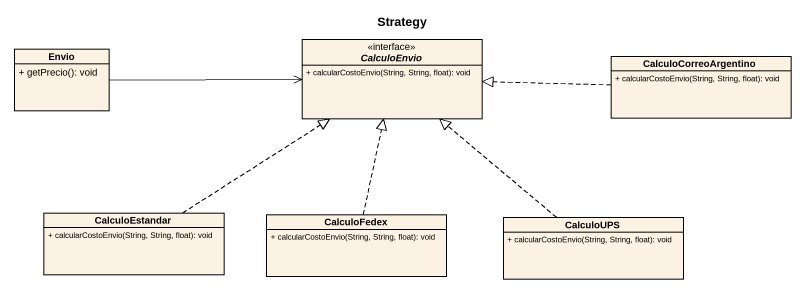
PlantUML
@startuml
title Strategy
hide circle
hide empty members
skinparam classAttributeIconSize 0
class Envio {
  + getPrecio(): void
}
interface CalculoEnvio {
  + calcularCostoEnvio(String, String, float): void
}
class CalculoCorreoArgentino {
  + calcularCostoEnvio(String, String, float): void
}
class CalculoEstandar {
  + calcularCostoEnvio(String, String, float): void
}
class CalculoFedex {
  + calcularCostoEnvio(String, String, float): void
}
class CalculoUPS {
  + calcularCostoEnvio(String, String, float): void
}
Envio -right-> CalculoEnvio
CalculoCorreoArgentino .left.|> CalculoEnvio
CalculoEstandar .up.|> CalculoEnvio
CalculoFedex .up.|> CalculoEnvio
CalculoUPS .up.|> CalculoEnvio
@enduml
